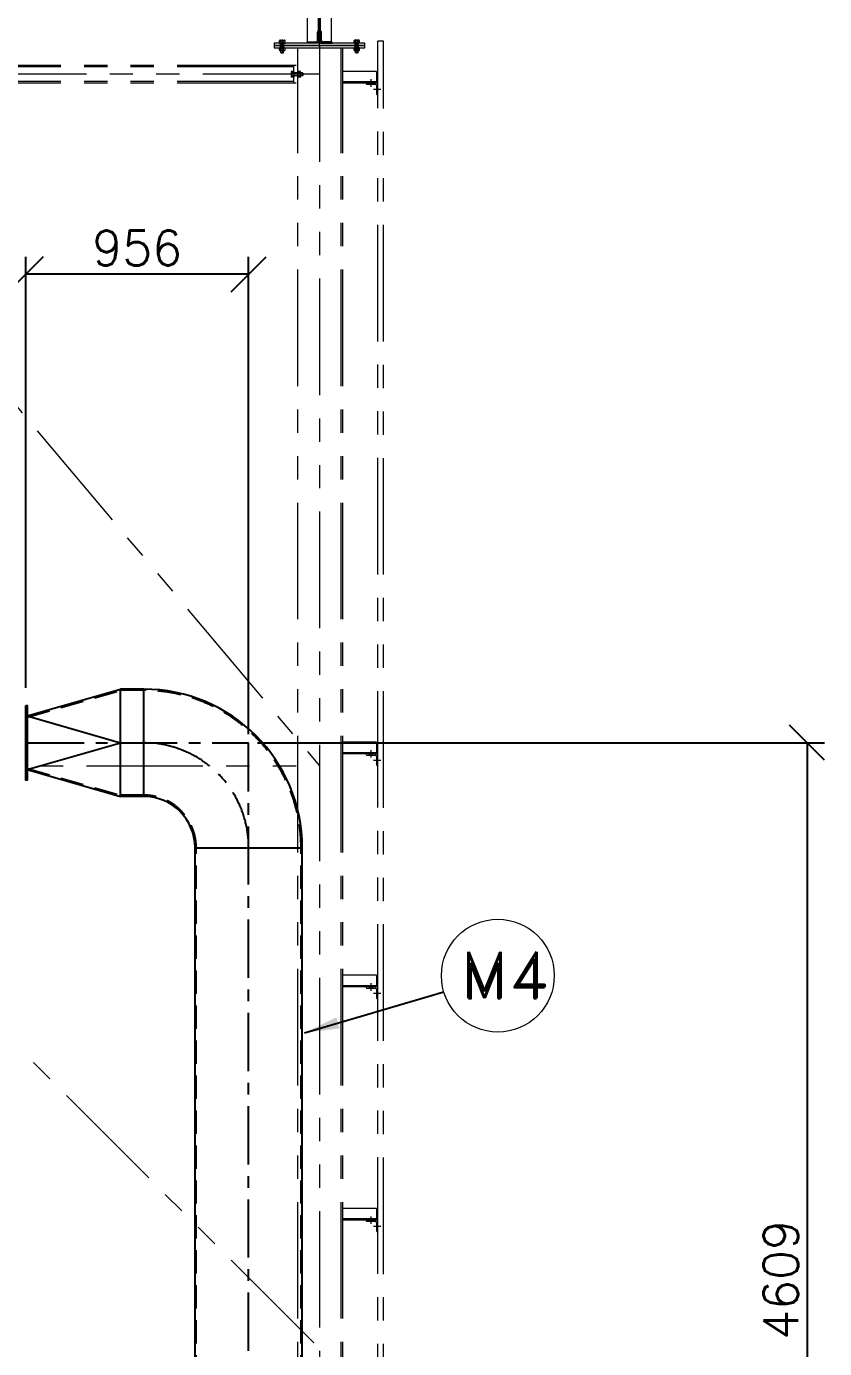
# Model space of a CAD drawing. Header units: inches. Extents: x 0 to 157513, y -28488 to 35640.
# Drawn here: x 34672 to 38095, y 25481 to 31153 of the extents above; entities that cross this region are included whole.
import ezdxf

# ---------------------------------------------------------------- set-up
doc = ezdxf.new("R2010")
doc.units = ezdxf.units.IN
doc.header["$LTSCALE"] = 400
doc.header["$MEASUREMENT"] = 0
for name, pattern in [('CENTER', [2, 1.25, -0.25, 0.25, -0.25]), ('DASHED2', [0.375, 0.25, -0.125]), ('HIDDEN', [9.525, 6.35, -3.175]), ('HIDDEN2', [4.7625, 3.175, -1.5875]), ('PHANTOM', [2.5, 1.25, -0.25, 0.25, -0.25, 0.25, -0.25])]:
    doc.linetypes.add(name, pattern=pattern)
doc.layers.add('BF STR', color=8, linetype='PHANTOM', lineweight=5)
doc.layers.add('bordertext', color=1, linetype='Continuous', lineweight=20)
doc.layers.add('cen', color=1, linetype='CENTER')
doc.layers.add('hid', color=3, linetype='HIDDEN2')
doc.styles.add('RD', font='ROMAND.SHX')
doc.styles.add('ROMANS', font='romans')
doc.dimstyles.new('SAM2 60 SC', dxfattribs={"dimscale": 60, "dimtxt": 2.5, "dimasz": 2.5, "dimexe": 1.25, "dimexo": 0.625, "dimtad": 1, "dimtoh": 1, "dimdec": 0, "dimdsep": 46, "dimtxsty": 'ROMANS', "dimblk": 'OBLIQUE', "dimcen": 2.5, "dimclrd": 1, "dimclre": 1, "dimclrt": 256, "dimadec": 0, "dimazin": 2, "dimtfac": 1, "dimtdec": 0, "dimtofl": 0, "dimtmove": 0, "dimatfit": 3, "dimfxl": 1, "dimtolj": 1, "dimtzin": 0, "dimarcsym": 1})

# ---------------------------------------------------------------- blocks, each defined once
blk = doc.blocks.new('611bf4 strgaele')
at = {"layer": 'BF STR'}
for p, q in [((-267450.8, 45090.7, 139.3), (-267450.8, 45290.3, 139.3)), ((-267403.8, 45085.7, 139.3), (-267403.8, 45295.3, 139.3)), ((-267399.8, 45070.9, 139.3), (-267399.8, 45307, 139.3)), ((-267395.8, 45085.7, 139.3), (-267395.8, 45295.3, 139.3)), ((-267348.8, 45090.7, 139.3), (-267348.8, 45290.3, 139.3)), ((-267571.8, 45085.7, 139.3), (-267571.8, 45096.1, 139.3)), ((-267568.8, 45097.7, 139.3), (-267550.8, 45097.7, 139.3)), ((-267565.8, 45085.7, 139.3), (-267565.8, 45096.1, 139.3)), ((-267559.8, 45101.5, 139.3), (-267559.8, 45041.4, 139.3)), ((-267559.8, 45057.5, 139.3), (-267559.8, 45091.5, 139.3)), ((-267553.8, 45085.7, 139.3), (-267553.8, 45096.1, 139.3)), ((-267547.8, 45085.7, 139.3), (-267547.8, 45096.1, 139.3)), ((-267453.8, 45085.7), (-267453.8, 45087.7)), ((-267450.8, 45090.7), (-267414.8, 45090.7)), ((-267408.8, 45096.7), (-267408.8, 45132.7)), ((-267405.8, 45135.7), (-267403.8, 45135.7)), ((-267403.8, 45135.7), (-267403.8, 45085.7)), ((-267393.8, 45135.7), (-267395.8, 45135.7)), ((-267395.8, 45135.7), (-267395.8, 45085.7)), ((-267390.8, 45096.7), (-267390.8, 45132.7)), ((-267348.8, 45090.7), (-267384.8, 45090.7)), ((-267345.8, 45085.7), (-267345.8, 45087.7)), ((-267251.8, 45085.7, 139.3), (-267251.8, 45096.1, 139.3)), ((-267230.8, 45097.7, 139.3), (-267248.8, 45097.7, 139.3)), ((-267245.8, 45085.7, 139.3), (-267245.8, 45096.1, 139.3)), ((-267239.8, 45101.5, 139.3), (-267239.8, 45041.4, 139.3)), ((-267239.8, 45057.5, 139.3), (-267239.8, 45091.5, 139.3)), ((-267233.8, 45085.7, 139.3), (-267233.8, 45096.1, 139.3)), ((-267227.8, 45085.7, 139.3), (-267227.8, 45096.1, 139.3)), ((-267149.8, 38806.2), (-267149.8, 45093.8, 139.3)), ((-267124.8, 45093.8, 139.3), (-267149.8, 45093.8, 139.3)), ((-267124.8, 38805.5), (-267124.8, 45093.8, 139.3)), ((-267594.8, 45085.7), (-267594.8, 45075.7)), ((-267204.8, 45085.7), (-267594.8, 45085.7)), ((-267594.8, 45075.7), (-267204.8, 45075.7)), ((-267594.8, 45075.7), (-267594.8, 45065.7)), ((-267204.8, 45075.7), (-267594.8, 45075.7)), ((-267594.8, 45065.7), (-267204.8, 45065.7)), ((-267571.8, 45085.7, 139.3), (-267547.8, 45085.7, 139.3)), ((-267571.8, 45055.3, 139.3), (-267571.8, 45064.1, 139.3)), ((-267568.8, 45065.7, 139.3), (-267550.8, 45065.7, 139.3)), ((-267568.8, 45053.7, 139.3), (-267550.8, 45053.7, 139.3)), ((-267566.8, 45065.7, 139.3), (-267566.8, 45085.5, 139.3)), ((-267565.8, 45065.7, 139.3), (-267565.8, 45085.7, 139.3)), ((-267565.8, 45055.3, 139.3), (-267565.8, 45064.1, 139.3)), ((-267565.8, 45045.6, 139.3), (-267565.8, 45053.7, 139.3)), ((-267565.8, 45045.6, 139.3), (-267553.8, 45045.6, 139.3)), ((-267565.8, 45045.6, 139.3), (-267564.6, 45044.4, 139.3)), ((-267564.6, 45044.4, 139.3), (-267555, 45044.4, 139.3)), ((-267555, 45044.4, 139.3), (-267553.8, 45045.6, 139.3)), ((-267553.8, 45065.7, 139.3), (-267553.8, 45085.7, 139.3)), ((-267553.8, 45055.3, 139.3), (-267553.8, 45064.1, 139.3)), ((-267553.8, 45045.6, 139.3), (-267553.8, 45053.7, 139.3)), ((-267552.8, 45065.7, 139.3), (-267552.8, 45085.5, 139.3)), ((-267249.8, 45075.7, 139.3), (-267549.8, 45075.7, 139.3)), ((-267547.8, 45055.3, 139.3), (-267547.8, 45064.1, 139.3)), ((-267492.8, 36614.1), (-267492.8, 45065.7, 139.3)), ((-267403.8, 45085.7), (-267453.8, 45085.7)), ((-267399.8, 45075.7, 139.3), (-267399.8, 36398.2)), ((-267395.8, 45085.7), (-267345.8, 45085.7)), ((-267306.8, 36614.1), (-267306.8, 45065.7, 139.3)), ((-267299.8, 36614.1), (-267299.8, 45065.7, 139.3)), ((-267227.8, 45085.7, 139.3), (-267251.8, 45085.7, 139.3)), ((-267251.8, 45055.3, 139.3), (-267251.8, 45064.1, 139.3)), ((-267230.8, 45065.7, 139.3), (-267248.8, 45065.7, 139.3)), ((-267230.8, 45053.7, 139.3), (-267248.8, 45053.7, 139.3)), ((-267246.8, 45065.7, 139.3), (-267246.8, 45085.5, 139.3)), ((-267245.8, 45065.7, 139.3), (-267245.8, 45085.7, 139.3)), ((-267245.8, 45055.3, 139.3), (-267245.8, 45064.1, 139.3)), ((-267245.8, 45045.6, 139.3), (-267245.8, 45053.7, 139.3)), ((-267233.8, 45045.6, 139.3), (-267245.8, 45045.6, 139.3)), ((-267244.6, 45044.4, 139.3), (-267245.8, 45045.6, 139.3)), ((-267235, 45044.4, 139.3), (-267244.6, 45044.4, 139.3)), ((-267233.8, 45045.6, 139.3), (-267235, 45044.4, 139.3)), ((-267233.8, 45065.7, 139.3), (-267233.8, 45085.7, 139.3)), ((-267233.8, 45055.3, 139.3), (-267233.8, 45064.1, 139.3)), ((-267233.8, 45045.6, 139.3), (-267233.8, 45053.7, 139.3)), ((-267232.8, 45065.7, 139.3), (-267232.8, 45085.5, 139.3)), ((-267227.8, 45055.3, 139.3), (-267227.8, 45064.1, 139.3)), ((-267204.8, 45075.7), (-267204.8, 45085.7)), ((-267204.8, 45065.7), (-267204.8, 45075.7)), ((-267509.8, 44989.2, 139.3), (-272299.8, 44989.2, 139.3)), ((-267509.8, 44983.2, 139.3), (-272289.8, 44983.2, 139.3)), ((-267509.8, 44914.2, 139.3), (-267509.8, 44989.2, 139.3)), ((-267499.8, 44989.2, 139.3), (-267509.8, 44989.2, 139.3)), ((-267399.8, 44951.7, 139.3), (-272399.8, 44951.7, 139.3)), ((-267509.8, 44920.2, 139.3), (-272289.8, 44920.2, 139.3)), ((-269899.8, 44951.7, 139.3), (-267399.8, 41985.7)), ((-267469.3, 44951.7, 139.3), (-267524.7, 44951.7, 139.3)), ((-267521.8, 44960.8, 139.3), (-267521.8, 44942.7, 139.3)), ((-267509.8, 44963.7, 139.3), (-267520.2, 44963.7, 139.3)), ((-267509.8, 44957.7, 139.3), (-267520.2, 44957.7, 139.3)), ((-267509.8, 44945.7, 139.3), (-267520.2, 44945.7, 139.3)), ((-267509.8, 44939.7, 139.3), (-267520.2, 44939.7, 139.3)), ((-267509.8, 44963.7, 139.3), (-267509.8, 44939.7, 139.3)), ((-267492.8, 44957.7, 139.3), (-267509.8, 44957.7, 139.3)), ((-267492.8, 44945.7, 139.3), (-267509.8, 44945.7, 139.3)), ((-267492.8, 44958.7, 139.3), (-267509.6, 44958.7, 139.3)), ((-267492.8, 44944.7, 139.3), (-267509.6, 44944.7, 139.3)), ((-267492.8, 44960.8, 139.3), (-267492.8, 44942.7, 139.3)), ((-267482.4, 44963.7, 139.3), (-267491.2, 44963.7, 139.3)), ((-267482.4, 44957.7, 139.3), (-267491.2, 44957.7, 139.3)), ((-267482.4, 44945.7, 139.3), (-267491.2, 44945.7, 139.3)), ((-267482.4, 44939.7, 139.3), (-267491.2, 44939.7, 139.3)), ((-267480.8, 44960.8, 139.3), (-267480.8, 44942.7, 139.3)), ((-267472.6, 44957.7, 139.3), (-267480.8, 44957.7, 139.3)), ((-267472.6, 44945.7, 139.3), (-267480.8, 44945.7, 139.3)), ((-267472.6, 44957.7, 139.3), (-267472.6, 44945.7, 139.3)), ((-267472.6, 44957.7, 139.3), (-267471.4, 44956.5, 139.3)), ((-267471.4, 44946.9, 139.3), (-267472.6, 44945.7, 139.3)), ((-267471.4, 44956.5, 139.3), (-267471.4, 44946.9, 139.3)), ((-267154.8, 44964.2, 139.3), (-267299.8, 44964.2, 139.3)), ((-267154.8, 44919.2, 139.3), (-267299.8, 44919.2, 139.3)), ((-267184.8, 44909.2, 139.3), (-267184.8, 44919.2, 139.3)), ((-267177.8, 44898.3, 139.3), (-267177.8, 44930.2, 139.3)), ((-267170.8, 44909.2, 139.3), (-267170.8, 44919.2, 139.3)), ((-267154.8, 44964.2, 139.3), (-267154.8, 44914.2, 139.3)), ((-267509.8, 44914.2, 139.3), (-272299.8, 44914.2, 139.3)), ((-267499.8, 44914.2, 139.3), (-267509.8, 44914.2, 139.3)), ((-267154.8, 44914.2, 139.3), (-267299.8, 44914.2, 139.3)), ((-267149.8, 44914.2), (-267199.8, 44914.2)), ((-267199.8, 44914.2), (-267199.8, 44912.2)), ((-267196.8, 44909.2), (-267160.8, 44909.2)), ((-267136.9, 44886.2, 139.3), (-267168, 44886.2, 139.3)), ((-267154.8, 44903.2), (-267154.8, 44867.2)), ((-267149.8, 44893.2, 139.3), (-267154.8, 44893.2, 139.3)), ((-267149.8, 44879.2, 139.3), (-267154.8, 44879.2, 139.3)), ((-267151.8, 44864.2), (-267149.8, 44864.2)), ((-267149.8, 44864.2), (-267149.8, 44914.2)), ((-267154.8, 42086.7), (-267299.8, 42086.7)), ((-267154.8, 42086.7), (-267154.8, 42036.7)), ((-267154.8, 42041.7), (-267299.8, 42041.7)), ((-267154.8, 42036.7), (-267299.8, 42036.7)), ((-267149.8, 42036.7), (-267199.8, 42036.7)), ((-267199.8, 42036.7), (-267199.8, 42034.7)), ((-267196.8, 42031.7), (-267160.8, 42031.7)), ((-267184.8, 42031.7), (-267184.8, 42041.7)), ((-267177.8, 42020.7), (-267177.8, 42052.6)), ((-267170.8, 42031.7), (-267170.8, 42041.7)), ((-267154.8, 42025.7), (-267154.8, 41989.7)), ((-267149.8, 41986.7), (-267149.8, 42036.7)), ((-272399.8, 41985.7), (-267399.8, 41985.7)), ((-269899.8, 41985.7), (-267399.8, 39485.7)), ((-267136.9, 42008.7), (-267168, 42008.7)), ((-267149.8, 42015.7), (-267154.8, 42015.7)), ((-267149.8, 42001.7), (-267154.8, 42001.7)), ((-267151.8, 41986.7), (-267149.8, 41986.7)), ((-267154.8, 41086.7), (-267299.8, 41086.7)), ((-267154.8, 41086.7), (-267154.8, 41036.7)), ((-267154.8, 41041.7), (-267299.8, 41041.7)), ((-267154.8, 41036.7), (-267299.8, 41036.7)), ((-267149.8, 41036.7), (-267199.8, 41036.7)), ((-267199.8, 41036.7), (-267199.8, 41034.7)), ((-267196.8, 41031.7), (-267160.8, 41031.7)), ((-267184.8, 41031.7), (-267184.8, 41041.7)), ((-267177.8, 41020.7), (-267177.8, 41052.6)), ((-267170.8, 41031.7), (-267170.8, 41041.7)), ((-267136.9, 41008.7), (-267168, 41008.7)), ((-267154.8, 41025.7), (-267154.8, 40989.7)), ((-267149.8, 41015.7), (-267154.8, 41015.7)), ((-267149.8, 40986.7), (-267149.8, 41036.7)), ((-267149.8, 41001.7), (-267154.8, 41001.7)), ((-267151.8, 40986.7), (-267149.8, 40986.7)), ((-267154.8, 40086.7), (-267299.8, 40086.7)), ((-267154.8, 40086.7), (-267299.8, 40086.7)), ((-267154.8, 40041.7), (-267299.8, 40041.7)), ((-267154.8, 40041.7), (-267299.8, 40041.7)), ((-267184.8, 40031.7), (-267184.8, 40041.7)), ((-267184.8, 40031.7), (-267184.8, 40041.7)), ((-267177.8, 40020.7), (-267177.8, 40052.6)), ((-267177.8, 40020.7), (-267177.8, 40052.6)), ((-267170.8, 40031.7), (-267170.8, 40041.7)), ((-267170.8, 40031.7), (-267170.8, 40041.7)), ((-267154.8, 40086.7), (-267154.8, 40036.7)), ((-267154.8, 40086.7), (-267154.8, 40036.7)), ((-267154.8, 40036.7), (-267299.8, 40036.7)), ((-267154.8, 40036.7), (-267299.8, 40036.7)), ((-267149.8, 40036.7), (-267199.8, 40036.7)), ((-267199.8, 40036.7), (-267199.8, 40034.7)), ((-267149.8, 40036.7), (-267199.8, 40036.7)), ((-267199.8, 40036.7), (-267199.8, 40034.7)), ((-267196.8, 40031.7), (-267160.8, 40031.7)), ((-267196.8, 40031.7), (-267160.8, 40031.7)), ((-267136.9, 40008.7), (-267168, 40008.7)), ((-267136.9, 40008.7), (-267168, 40008.7)), ((-267154.8, 40025.7), (-267154.8, 39989.7)), ((-267154.8, 40025.7), (-267154.8, 39989.7)), ((-267149.8, 40015.7), (-267154.8, 40015.7)), ((-267149.8, 40015.7), (-267154.8, 40015.7)), ((-267149.8, 40001.7), (-267154.8, 40001.7)), ((-267149.8, 40001.7), (-267154.8, 40001.7)), ((-267151.8, 39986.7), (-267149.8, 39986.7)), ((-267151.8, 39986.7), (-267149.8, 39986.7)), ((-267149.8, 39986.7), (-267149.8, 40036.7)), ((-267149.8, 39986.7), (-267149.8, 40036.7))]:
    blk.add_line(p, q, dxfattribs=at)
for centre, radius, start, end in [((-267568.8, 45094.1, 139.3), 3.61, 33.8474, 146.1526), ((-267559.8, 45085.7, 139.3), 12.1, 60.1372, 119.8628), ((-267550.8, 45094.1, 139.3), 3.61, 33.8474, 146.1526), ((-267450.8, 45087.7), 3, 90, 180), ((-267414.8, 45096.7), 6, 270, 0), ((-267405.8, 45132.7), 3, 90, 180), ((-267393.8, 45132.7), 3, 0, 90), ((-267384.8, 45096.7), 6, 180, 270), ((-267348.8, 45087.7), 3, 0, 90), ((-267248.8, 45094.1, 139.3), 3.61, 33.8474, 146.1526), ((-267239.8, 45085.7, 139.3), 12.1, 60.1372, 119.8628), ((-267230.8, 45094.1, 139.3), 3.61, 33.8474, 146.1526), ((-267568.8, 45062.1, 139.3), 3.61, 33.8474, 146.1526), ((-267568.8, 45057.3, 139.3), 3.61, 213.8474, 326.1526), ((-267559.8, 45053.7, 139.3), 12.1, 60.1372, 119.8628), ((-267559.8, 45065.8, 139.3), 12.1, 240.1372, 299.8628), ((-267550.8, 45062.1, 139.3), 3.61, 33.8474, 146.1526), ((-267550.8, 45057.3, 139.3), 3.61, 213.8474, 326.1526), ((-267248.8, 45062.1, 139.3), 3.61, 33.8474, 146.1526), ((-267248.8, 45057.3, 139.3), 3.61, 213.8474, 326.1526), ((-267239.8, 45053.7, 139.3), 12.1, 60.1372, 119.8628), ((-267239.8, 45065.8, 139.3), 12.1, 240.1372, 299.8628), ((-267230.8, 45062.1, 139.3), 3.61, 33.8474, 146.1526), ((-267230.8, 45057.3, 139.3), 3.61, 213.8474, 326.1526), ((-267518.2, 44960.7, 139.3), 3.61, 123.8474, 236.1526), ((-267509.8, 44951.7, 139.3), 12.1, 150.1372, 209.8628), ((-267518.2, 44942.7, 139.3), 3.61, 123.8474, 236.1526), ((-267489.2, 44960.7, 139.3), 3.61, 123.8474, 236.1526), ((-267480.7, 44951.7, 139.3), 12.1, 150.1372, 209.8628), ((-267489.2, 44942.7, 139.3), 3.61, 123.8474, 236.1526), ((-267484.4, 44960.7, 139.3), 3.61, 303.8474, 56.1526), ((-267492.9, 44951.7, 139.3), 12.1, 330.1372, 29.8628), ((-267484.4, 44942.7, 139.3), 3.61, 303.8474, 56.1526), ((-267196.8, 44912.2), 3, 180, 270), ((-267160.8, 44903.2), 6, 0, 90), ((-267151.8, 44867.2), 3, 180, 270), ((-267196.8, 42034.7), 3, 180, 270), ((-267160.8, 42025.7), 6, 0, 90), ((-267151.8, 41989.7), 3, 180, 270), ((-267196.8, 41034.7), 3, 180, 270), ((-267160.8, 41025.7), 6, 0, 90), ((-267151.8, 40989.7), 3, 180, 270), ((-267196.8, 40034.7), 3, 180, 270), ((-267196.8, 40034.7), 3, 180, 270), ((-267160.8, 40025.7), 6, 0, 90), ((-267160.8, 40025.7), 6, 0, 90), ((-267151.8, 39989.7), 3, 180, 270), ((-267151.8, 39989.7), 3, 180, 270)]:
    blk.add_arc(centre, radius, start, end, dxfattribs=at)
blk = doc.blocks.new('_OBLIQUE')
at = {"color": 0, "linetype": 'ByBlock'}
blk.add_line((-0.5, -0.5), (0.5, 0.5), dxfattribs=at)
blk = doc.blocks.new('*D93')
at = {"color": 1, "lineweight": -2}
for p, q in [((34668.9, 28315), (34668.9, 30164.4)), ((35624.9, 28117.5), (35624.9, 30164.4)), ((35624.9, 30089.4), (34668.9, 30089.4))]:
    blk.add_line(p, q, dxfattribs=at)
at = {"layer": 'Defpoints', "color": 0}
for p in [(34668.9, 30089.4), (34668.9, 28277.5), (35624.9, 28080, 392.1)]:
    blk.add_point(p, dxfattribs=at)
at = {"color": 1, "lineweight": -2, "xscale": 150, "yscale": 150, "zscale": 150, "rotation": 180}
blk.add_blockref('_OBLIQUE', (34668.9, 30089.4), dxfattribs=at)
at = {"color": 1, "lineweight": -2, "xscale": 150, "yscale": 150, "zscale": 150}
blk.add_blockref('_OBLIQUE', (35624.9, 30089.4), dxfattribs=at)
at = {"insert": (35146.9, 30201.9), "char_height": 150, "attachment_point": 5, "style": 'ROMANS'}
blk.add_mtext('\\A1;956', dxfattribs=at)
blk = doc.blocks.new('*D331')
at = {"color": 1, "lineweight": -2}
for p, q in [((35662.4, 28080), (38094.9, 28080)), ((38019.9, 28080), (38019.9, 23471.4)), ((35662.4, 23471.4), (38094.9, 23471.4))]:
    blk.add_line(p, q, dxfattribs=at)
at = {"layer": 'Defpoints', "color": 0}
for p in [(35624.9, 28080, 392.1), (35624.9, 23471.4, 385.1), (38019.9, 23471.4)]:
    blk.add_point(p, dxfattribs=at)
at = {"color": 1, "lineweight": -2, "xscale": 150, "yscale": 150, "zscale": 150}
for p, rotation in [((38019.9, 28080), 90), ((38019.9, 23471.4), 270)]:
    blk.add_blockref('_OBLIQUE', p, dxfattribs=dict(at, rotation=rotation))
at = {"insert": (37907.4, 25775.7), "char_height": 150, "attachment_point": 5, "rotation": 90, "style": 'ROMANS'}
blk.add_mtext('\\A1;4609', dxfattribs=at)

msp = doc.modelspace()

# ---------------------------------------------------------------- linework, layer by layer
at = {"ltscale": 10}
for p, q in [((34674.9, 28195, 385.1), (35074.9, 28310, 397.3)), ((35074.9, 27850, 385.1), (35074.9, 28310, 385.1)), ((35175, 28310, 397.3), (35074.9, 28310, 397.3)), ((35175, 27850, 397.3), (35175, 28310, 397.3)), ((34668.9, 28190, 385.1), (34674.9, 28190, 385.1)), ((34674.9, 28195, 385.1), (35074.9, 28080, 385.1)), ((34674.9, 27965, 385.1), (35074.9, 28080, 385.1)), ((35074.9, 28080, 385.1), (35074.9, 28080, 385.1)), ((34668.9, 27970, 385.1), (34674.9, 27970, 385.1)), ((34674.9, 27965, 385.1), (35074.9, 27850, 397.3)), ((35175, 27850, 397.3), (35074.9, 27850, 397.3)), ((35394.9, 24153, 405.6), (35394.9, 27630, 405.6)), ((35394.9, 27630, 405.6), (35854.9, 27630, 405.6)), ((35854.9, 24153, 405.6), (35854.9, 27630, 405.6))]:
    msp.add_line(p, q, dxfattribs=at)
at = {"color": 3, "linetype": 'HIDDEN', "ltscale": 300}
for p, q in [((35175, 28305, 397.3), (35074.9, 28305, 397.3)), ((35175, 27855, 397.3), (35074.9, 27855, 397.3))]:
    msp.add_line(p, q, dxfattribs=at)
at = {"ltscale": 10, "elevation": 385.1}
msp.add_lwpolyline([(34668.9, 28240), (34674.9, 28240), (34674.9, 27920), (34668.9, 27920)], close=True, dxfattribs=at)
at = {"ltscale": 10, "extrusion": (-0.018463, 0, 0.99983)}
for radius in [680, 220]:
    msp.add_arc((-27630, 35176.3, -252.2), radius, 90, 180, dxfattribs=at)
at = {"layer": 'cen', "ltscale": 0.5}
for p in [(34668.9, 28080, 385.1), (35624.9, 23471.4, 385.1)]:
    msp.add_line(p, (35624.9, 28080, 392.1), dxfattribs=at)
at = {"layer": 'cen', "ltscale": 0.5, "extrusion": (-0.018463, 0, 0.99983)}
msp.add_arc((-27630, 35176.3, -252.2), 450, 90, 180, dxfattribs=at)
at = {"layer": 'hid', "linetype": 'DASHED2'}
for p, q in [((34674.9, 28190, 385.1), (35074.9, 28305, 397.3)), ((34674.9, 27970, 385.1), (35074.9, 27855, 397.3)), ((35399.9, 24153, 405.6), (35399.9, 27630, 405.6)), ((35849.9, 24153, 405.6), (35849.9, 27630, 405.6))]:
    msp.add_line(p, q, dxfattribs=at)
at = {"layer": 'hid', "linetype": 'DASHED2', "extrusion": (-0.018463, 0, 0.99983)}
for radius in [675, 225]:
    msp.add_arc((-27630, 35176.3, -252.2), radius, 90, 180, dxfattribs=at)

# ---------------------------------------------------------------- texts
at = {"color": 7, "insert": (36533.8, 27183.8, 509.4), "char_height": 200, "attachment_point": 1, "style": 'RD', "bg_fill": 2}
msp.add_mtext('M4', dxfattribs=at)

# ---------------------------------------------------------------- dimensions: what is measured, and where the dimension line sits
dim = msp.add_linear_dim(base=(34668.9, 30089.4), p1=(35624.9, 28080, 392.1), p2=(34668.9, 28277.5), dimstyle='SAM2 60 SC')
dim.commit()
dim.dimension.update_dxf_attribs({"geometry": '*D93', "text_midpoint": (35146.9, 30201.9)})

# ---------------------------------------------------------------- next in the draw order: linework, layer by layer
at = {"layer": 'bordertext'}
msp.add_circle((36693.7, 27081, 509.4), 242, dxfattribs=at)

# ---------------------------------------------------------------- next in the draw order: block references
at = {"layer": 'cen', "ltscale": 0.5}
msp.add_blockref('611bf4 strgaele', (303328.7, -14004.3, 169.4), dxfattribs=at)

# ---------------------------------------------------------------- next in the draw order: dimensions: what is measured, and where the dimension line sits
dim = msp.add_linear_dim(base=(38019.9, 23471.4), p1=(35624.9, 28080, 392.1), p2=(35624.9, 23471.4, 385.1), angle=90, dimstyle='SAM2 60 SC', override={"dimtoh": 0})
dim.commit()
dim.dimension.update_dxf_attribs({"geometry": '*D331', "text_midpoint": (37907.4, 25775.7)})

# ---------------------------------------------------------------- next in the draw order: leaders
msp.add_leader([(35864.3, 26835.7, 239), (36461.6, 27012.3, 239)], dimstyle='SAM2 60 SC', override={"dimgap": 0.625, "dimtad": 0})

doc.saveas('drawing.dxf')
